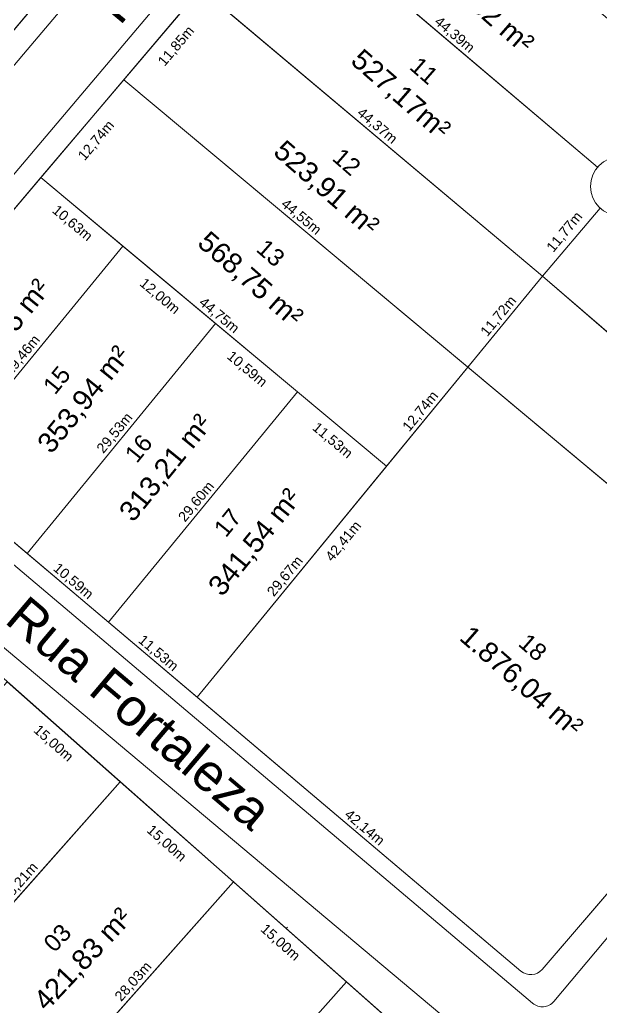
# Model space of a CAD drawing. Header units: metres. Extents: x 3808 to 8215, y 2374 to 6187.
# Drawn here: x 5328.3 to 5386, y 2960.6 to 3058.8 of the extents above; entities that cross this region are included whole.
import ezdxf

# ---------------------------------------------------------------- set-up
doc = ezdxf.new("R2010")
doc.units = ezdxf.units.M
for name, color, linetype in [('Areas Lotes', 1, 'Continuous'), ('Calçada', 8, 'Continuous'), ('COTAS', 7, 'Continuous'), ('Lote', 7, 'Continuous'), ('Nome das Ruas', 7, 'Continuous'), ('Nº Lote', 7, 'Continuous'), ('Nº. quadra', 7, 'Continuous'), ('quadras', 7, 'Continuous')]:
    doc.layers.add(name, color=color, linetype=linetype)
doc.styles.add('Arial', font='arial.ttf')
doc.dimstyles.new('Copy(2) of ISO-25', dxfattribs={"dimtxt": 1, "dimasz": 2.5, "dimexe": 1.25, "dimexo": 0.625, "dimgap": 0.2, "dimtad": 1, "dimtoh": 1, "dimlfac": 1, "dimzin": 1, "dimtxsty": 'Arial', "dimblk": 'NONE', "dimcen": 0, "dimse1": 1, "dimse2": 1, "dimsd1": 1, "dimsd2": 1, "dimclrt": 256, "dimaunit": 1, "dimadec": 3, "dimazin": 0, "dimtfac": 1, "dimtmove": 0, "dimatfit": 3, "dimldrblk": 'NONE', "dimfxl": 1, "dimtolj": 1, "dimtzin": 0, "dimarcsym": 0})

# ---------------------------------------------------------------- blocks, each defined once
blk = doc.blocks.new('*D2044')
at = {"layer": 'Defpoints', "color": 0, "linetype": 'Continuous', "transparency": 16777216}
for p in [(5327.015, 2992.987), (5338.249, 2983.048), (5336.663, 2981.255)]:
    blk.add_point(p, dxfattribs=at)
at = {"layer": 'COTAS', "linetype": 'Continuous', "lineweight": 5, "transparency": 16777216, "insert": (5331.577, 2986.824), "char_height": 1, "attachment_point": 5, "rotation": 318.5032, "style": 'Arial'}
blk.add_mtext('\\A1;15,00m', dxfattribs=at)
blk = doc.blocks.new('_None')
blk = doc.blocks.new('*D2045')
at = {"layer": 'Defpoints', "color": 0, "linetype": 'Continuous', "transparency": 16777216}
for p in [(5338.249, 2983.048), (5349.484, 2973.11), (5347.898, 2971.317)]:
    blk.add_point(p, dxfattribs=at)
at = {"layer": 'COTAS', "linetype": 'Continuous', "lineweight": 5, "transparency": 16777216, "insert": (5342.811, 2976.886), "char_height": 1, "attachment_point": 5, "rotation": 318.5032, "style": 'Arial'}
blk.add_mtext('\\A1;15,00m', dxfattribs=at)
blk = doc.blocks.new('*D2046')
at = {"layer": 'Defpoints', "color": 0, "linetype": 'Continuous', "transparency": 16777216}
for p in [(5349.541, 2973.174), (5360.718, 2963.172), (5359.17, 2961.443)]:
    blk.add_point(p, dxfattribs=at)
at = {"layer": 'COTAS', "linetype": 'Continuous', "lineweight": 5, "transparency": 16777216, "insert": (5354.116, 2967.041), "char_height": 1, "attachment_point": 5, "rotation": 318.17373, "style": 'Arial'}
blk.add_mtext('\\A1;15,00m', dxfattribs=at)
blk = doc.blocks.new('*D2047')
at = {"layer": 'Defpoints', "color": 0, "linetype": 'Continuous', "transparency": 16777216}
for p in [(5360.718, 2963.172), (5370.225, 2954.762), (5368.768, 2953.115)]:
    blk.add_point(p, dxfattribs=at)
at = {"layer": 'COTAS', "linetype": 'Continuous', "lineweight": 5, "transparency": 16777216, "insert": (5364.545, 2957.92), "char_height": 1, "attachment_point": 5, "rotation": 318.5032, "style": 'Arial'}
blk.add_mtext('\\A1;12,69m', dxfattribs=at)
blk = doc.blocks.new('*D2053')
at = {"layer": 'Defpoints', "color": 0, "linetype": 'Continuous', "transparency": 16777216}
for p in [(5338.249, 2983.048), (5338.249, 2983.048), (5319.523, 2961.944)]:
    blk.add_point(p, dxfattribs=at)
at = {"layer": 'COTAS', "linetype": 'Continuous', "lineweight": 5, "transparency": 16777216, "insert": (5328.287, 2973.028), "char_height": 1, "attachment_point": 5, "rotation": 48.4171, "style": 'Arial'}
blk.add_mtext('\\A1;28,21m', dxfattribs=at)
blk = doc.blocks.new('*D2055')
at = {"layer": 'Defpoints', "color": 0, "linetype": 'Continuous', "transparency": 16777216}
for p in [(5349.484, 2973.11), (5349.484, 2973.11), (5330.879, 2952.142)]:
    blk.add_point(p, dxfattribs=at)
at = {"layer": 'COTAS', "linetype": 'Continuous', "lineweight": 5, "transparency": 16777216, "insert": (5339.583, 2963.158), "char_height": 1, "attachment_point": 5, "rotation": 48.4171, "style": 'Arial'}
blk.add_mtext('\\A1;28,03m', dxfattribs=at)
blk = doc.blocks.new('*D2057')
at = {"layer": 'Defpoints', "color": 0, "linetype": 'Continuous', "transparency": 16777216}
for p in [(5360.718, 2963.172), (5360.718, 2963.172), (5342.234, 2942.341)]:
    blk.add_point(p, dxfattribs=at)
at = {"layer": 'COTAS', "linetype": 'Continuous', "lineweight": 5, "transparency": 16777216, "insert": (5350.877, 2953.288), "char_height": 1, "attachment_point": 5, "rotation": 48.4171, "style": 'Arial'}
blk.add_mtext('\\A1;27,85m', dxfattribs=at)
blk = doc.blocks.new('*D2061')
at = {"layer": 'Defpoints', "color": 0, "linetype": 'Continuous', "transparency": 16777216}
for p in [(5319.523, 2961.944), (5330.879, 2952.142), (5330.898, 2952.164)]:
    blk.add_point(p, dxfattribs=at)
at = {"layer": 'COTAS', "linetype": 'Continuous', "lineweight": 5, "transparency": 16777216, "insert": (5325.733, 2957.661), "char_height": 1, "attachment_point": 5, "rotation": 319.31243, "style": 'Arial'}
blk.add_mtext('\\A1;15,00m', dxfattribs=at)
blk = doc.blocks.new('*D2065')
at = {"layer": 'Defpoints', "color": 0, "linetype": 'Continuous', "transparency": 16777216}
for p in [(5319.829, 3013.497), (5328.99, 3005.745), (5328.99, 3005.745)]:
    blk.add_point(p, dxfattribs=at)
at = {"layer": 'COTAS', "linetype": 'Continuous', "lineweight": 5, "transparency": 16777216, "insert": (5324.927, 3010.233), "char_height": 1, "attachment_point": 5, "rotation": 319.76295, "style": 'Arial'}
blk.add_mtext('\\A1;12,00m', dxfattribs=at)
blk = doc.blocks.new('*D2066')
at = {"layer": 'Defpoints', "color": 0, "linetype": 'Continuous', "transparency": 16777216}
for p in [(5328.99, 3005.745), (5337.078, 2998.902), (5337.078, 2998.902)]:
    blk.add_point(p, dxfattribs=at)
at = {"layer": 'COTAS', "linetype": 'Continuous', "lineweight": 5, "transparency": 16777216, "insert": (5333.551, 3002.935), "char_height": 1, "attachment_point": 5, "rotation": 319.76295, "style": 'Arial'}
blk.add_mtext('\\A1;10,59m', dxfattribs=at)
blk = doc.blocks.new('*D2067')
at = {"layer": 'Defpoints', "color": 0, "linetype": 'Continuous', "transparency": 16777216}
for p in [(5337.078, 2998.902), (5345.877, 2991.456), (5345.877, 2991.456)]:
    blk.add_point(p, dxfattribs=at)
at = {"layer": 'COTAS', "linetype": 'Continuous', "lineweight": 5, "transparency": 16777216, "insert": (5341.995, 2995.79), "char_height": 1, "attachment_point": 5, "rotation": 319.76295, "style": 'Arial'}
blk.add_mtext('\\A1;11,53m', dxfattribs=at)
blk = doc.blocks.new('*D2068')
at = {"layer": 'Defpoints', "color": 0, "linetype": 'Continuous', "transparency": 16777216}
for p in [(5345.877, 2991.456), (5378.048, 2964.234), (5378.048, 2964.234)]:
    blk.add_point(p, dxfattribs=at)
at = {"layer": 'COTAS', "linetype": 'Continuous', "lineweight": 5, "transparency": 16777216, "insert": (5362.48, 2978.456), "char_height": 1, "attachment_point": 5, "rotation": 319.76295, "style": 'Arial'}
blk.add_mtext('\\A1;42,14m', dxfattribs=at)
blk = doc.blocks.new('*D2069')
at = {"layer": 'Defpoints', "color": 0, "linetype": 'Continuous', "transparency": 16777216}
for p in [(5406.987, 2995.659), (5406.987, 2995.659), (5380.155, 2964.402)]:
    blk.add_point(p, dxfattribs=at)
at = {"layer": 'COTAS', "linetype": 'Continuous', "lineweight": 5, "transparency": 16777216, "insert": (5392.964, 2980.552), "char_height": 1, "attachment_point": 5, "rotation": 49.35654, "style": 'Arial'}
blk.add_mtext('\\A1;41,19m', dxfattribs=at)
blk = doc.blocks.new('*D2075')
at = {"layer": 'Defpoints', "color": 0, "linetype": 'Continuous', "transparency": 16777216}
for p in [(5330.356, 3043.088), (5332.398, 3041.36), (5312.337, 3021.802)]:
    blk.add_point(p, dxfattribs=at)
at = {"layer": 'COTAS', "linetype": 'Continuous', "lineweight": 5, "transparency": 16777216, "insert": (5322.777, 3031.234), "char_height": 1, "attachment_point": 5, "rotation": 49.75135, "style": 'Arial'}
blk.add_mtext('\\A1;27,89m', dxfattribs=at)
blk = doc.blocks.new('*D2076')
at = {"layer": 'Defpoints', "color": 0, "linetype": 'Continuous', "transparency": 16777216}
for p in [(5338.587, 3052.811), (5340.628, 3051.082), (5330.356, 3043.088)]:
    blk.add_point(p, dxfattribs=at)
at = {"layer": 'COTAS', "linetype": 'Continuous', "lineweight": 5, "transparency": 16777216, "insert": (5335.902, 3046.739), "char_height": 1, "attachment_point": 5, "rotation": 49.75135, "style": 'Arial'}
blk.add_mtext('\\A1;12,74m', dxfattribs=at)
blk = doc.blocks.new('*D2077')
at = {"layer": 'Defpoints', "color": 0, "linetype": 'Continuous', "transparency": 16777216}
for p in [(5346.241, 3061.853), (5348.283, 3060.125), (5338.587, 3052.811)]:
    blk.add_point(p, dxfattribs=at)
at = {"layer": 'COTAS', "linetype": 'Continuous', "lineweight": 5, "transparency": 16777216, "insert": (5343.844, 3056.121), "char_height": 1, "attachment_point": 5, "rotation": 49.75135, "style": 'Arial'}
blk.add_mtext('\\A1;11,85m', dxfattribs=at)
blk = doc.blocks.new('*D2090')
at = {"layer": 'Defpoints', "color": 0, "linetype": 'Continuous', "transparency": 16777216}
for p in [(5338.514, 3036.272), (5338.514, 3036.272), (5319.829, 3013.497)]:
    blk.add_point(p, dxfattribs=at)
at = {"layer": 'COTAS', "linetype": 'Continuous', "lineweight": 5, "transparency": 16777216, "insert": (5328.552, 3025.393), "char_height": 1, "attachment_point": 5, "rotation": 50.63501, "style": 'Arial'}
blk.add_mtext('\\A1;29,46m', dxfattribs=at)
blk = doc.blocks.new('*D2091')
at = {"layer": 'Defpoints', "color": 0, "linetype": 'Continuous', "transparency": 16777216}
for p in [(5347.722, 3028.578), (5347.722, 3028.578), (5328.99, 3005.745)]:
    blk.add_point(p, dxfattribs=at)
at = {"layer": 'COTAS', "linetype": 'Continuous', "lineweight": 5, "transparency": 16777216, "insert": (5337.737, 3017.67), "char_height": 1, "attachment_point": 5, "rotation": 50.63501, "style": 'Arial'}
blk.add_mtext('\\A1;29,53m', dxfattribs=at)
blk = doc.blocks.new('*D2092')
at = {"layer": 'Defpoints', "color": 0, "linetype": 'Continuous', "transparency": 16777216}
for p in [(5355.852, 3021.786), (5355.852, 3021.786), (5337.078, 2998.902)]:
    blk.add_point(p, dxfattribs=at)
at = {"layer": 'COTAS', "linetype": 'Continuous', "lineweight": 5, "transparency": 16777216, "insert": (5345.846, 3010.852), "char_height": 1, "attachment_point": 5, "rotation": 50.63501, "style": 'Arial'}
blk.add_mtext('\\A1;29,60m', dxfattribs=at)
blk = doc.blocks.new('*D2093')
at = {"layer": 'Defpoints', "color": 0, "linetype": 'Continuous', "transparency": 16777216}
for p in [(5364.696, 3014.396), (5364.696, 3014.396), (5345.877, 2991.456)]:
    blk.add_point(p, dxfattribs=at)
at = {"layer": 'COTAS', "linetype": 'Continuous', "lineweight": 5, "transparency": 16777216, "insert": (5354.667, 3003.434), "char_height": 1, "attachment_point": 5, "rotation": 50.63501, "style": 'Arial'}
blk.add_mtext('\\A1;29,67m', dxfattribs=at)
blk = doc.blocks.new('*D2094')
at = {"layer": 'Defpoints', "color": 0, "linetype": 'Continuous', "transparency": 16777216}
for p in [(5372.776, 3024.244), (5372.776, 3024.244), (5364.696, 3014.396)]:
    blk.add_point(p, dxfattribs=at)
at = {"layer": 'COTAS', "linetype": 'Continuous', "lineweight": 5, "transparency": 16777216, "insert": (5368.117, 3019.828), "char_height": 1, "attachment_point": 5, "rotation": 50.63501, "style": 'Arial'}
blk.add_mtext('\\A1;12,74m', dxfattribs=at)
blk = doc.blocks.new('*D2095')
at = {"layer": 'Defpoints', "color": 0, "linetype": 'Continuous', "transparency": 16777216}
for p in [(5380.209, 3033.306), (5380.209, 3033.306), (5372.776, 3024.244)]:
    blk.add_point(p, dxfattribs=at)
at = {"layer": 'COTAS', "linetype": 'Continuous', "lineweight": 5, "transparency": 16777216, "insert": (5375.873, 3029.283), "char_height": 1, "attachment_point": 5, "rotation": 50.63501, "style": 'Arial'}
blk.add_mtext('\\A1;11,72m', dxfattribs=at)
blk = doc.blocks.new('*D2096')
at = {"layer": 'Defpoints', "color": 0, "linetype": 'Continuous', "transparency": 16777216}
for p in [(5386.781, 3041.692), (5386.936, 3041.565), (5379.314, 3032.59)]:
    blk.add_point(p, dxfattribs=at)
at = {"layer": 'COTAS', "linetype": 'Continuous', "lineweight": 5, "transparency": 16777216, "insert": (5382.429, 3037.649), "char_height": 1, "attachment_point": 5, "rotation": 50.63501, "style": 'Arial'}
blk.add_mtext('\\A1;11,77m', dxfattribs=at)
blk = doc.blocks.new('*D2100')
at = {"layer": 'Defpoints', "color": 0, "linetype": 'Continuous', "transparency": 16777216}
for p in [(5330.356, 3043.088), (5338.514, 3036.272), (5337.024, 3034.49)]:
    blk.add_point(p, dxfattribs=at)
at = {"layer": 'COTAS', "linetype": 'Continuous', "lineweight": 5, "transparency": 16777216, "insert": (5333.459, 3038.512), "char_height": 1, "attachment_point": 5, "rotation": 320.12011, "style": 'Arial'}
blk.add_mtext('\\A1;10,63m', dxfattribs=at)
blk = doc.blocks.new('*D2101')
at = {"layer": 'Defpoints', "color": 0, "linetype": 'Continuous', "transparency": 16777216}
for p in [(5338.514, 3036.272), (5347.722, 3028.578), (5346.233, 3026.795)]:
    blk.add_point(p, dxfattribs=at)
at = {"layer": 'COTAS', "linetype": 'Continuous', "lineweight": 5, "transparency": 16777216, "insert": (5342.142, 3031.257), "char_height": 1, "attachment_point": 5, "rotation": 320.12011, "style": 'Arial'}
blk.add_mtext('\\A1;12,00m', dxfattribs=at)
blk = doc.blocks.new('*D2102')
at = {"layer": 'Defpoints', "color": 0, "linetype": 'Continuous', "transparency": 16777216}
for p in [(5347.722, 3028.578), (5355.852, 3021.786), (5354.362, 3020.003)]:
    blk.add_point(p, dxfattribs=at)
at = {"layer": 'COTAS', "linetype": 'Continuous', "lineweight": 5, "transparency": 16777216, "insert": (5350.811, 3024.014), "char_height": 1, "attachment_point": 5, "rotation": 320.12011, "style": 'Arial'}
blk.add_mtext('\\A1;10,59m', dxfattribs=at)
blk = doc.blocks.new('*D2103')
at = {"layer": 'Defpoints', "color": 0, "linetype": 'Continuous', "transparency": 16777216}
for p in [(5355.852, 3021.786), (5364.696, 3014.396), (5363.206, 3012.613)]:
    blk.add_point(p, dxfattribs=at)
at = {"layer": 'COTAS', "linetype": 'Continuous', "lineweight": 5, "transparency": 16777216, "insert": (5359.298, 3016.923), "char_height": 1, "attachment_point": 5, "rotation": 320.12011, "style": 'Arial'}
blk.add_mtext('\\A1;11,53m', dxfattribs=at)
blk = doc.blocks.new('*D2104')
at = {"layer": 'Defpoints', "color": 0, "linetype": 'Continuous', "transparency": 16777216}
for p in [(5330.356, 3043.088), (5364.696, 3014.396), (5364.696, 3014.396)]:
    blk.add_point(p, dxfattribs=at)
at = {"layer": 'COTAS', "linetype": 'Continuous', "lineweight": 5, "transparency": 16777216, "insert": (5348.038, 3029.355), "char_height": 1, "attachment_point": 5, "rotation": 320.12011, "style": 'Arial'}
blk.add_mtext('\\A1;44,75m', dxfattribs=at)
blk = doc.blocks.new('*D2105')
at = {"layer": 'Defpoints', "color": 0, "linetype": 'Continuous', "transparency": 16777216}
for p in [(5338.587, 3052.811), (5372.776, 3024.244), (5372.776, 3024.244)]:
    blk.add_point(p, dxfattribs=at)
at = {"layer": 'COTAS', "linetype": 'Continuous', "lineweight": 5, "transparency": 16777216, "insert": (5356.193, 3039.141), "char_height": 1, "attachment_point": 5, "rotation": 320.12011, "style": 'Arial'}
blk.add_mtext('\\A1;44,55m', dxfattribs=at)
blk = doc.blocks.new('*D2106')
at = {"layer": 'Defpoints', "color": 0, "linetype": 'Continuous', "transparency": 16777216}
for p in [(5372.776, 3024.244), (5406.987, 2995.659), (5406.987, 2995.659)]:
    blk.add_point(p, dxfattribs=at)
at = {"layer": 'COTAS', "linetype": 'Continuous', "lineweight": 5, "transparency": 16777216, "insert": (5390.395, 3010.567), "char_height": 1, "attachment_point": 5, "rotation": 320.12011, "style": 'Arial'}
blk.add_mtext('\\A1;44,58m', dxfattribs=at)
blk = doc.blocks.new('*D2107')
at = {"layer": 'Defpoints', "color": 0, "linetype": 'Continuous', "transparency": 16777216}
for p in [(5372.776, 3024.244), (5374.533, 3022.803), (5345.877, 2991.456)]:
    blk.add_point(p, dxfattribs=at)
at = {"layer": 'COTAS', "linetype": 'Continuous', "lineweight": 5, "transparency": 16777216, "insert": (5360.464, 3006.917), "char_height": 1, "attachment_point": 5, "rotation": 50.63501, "style": 'Arial'}
blk.add_mtext('\\A1;42,41m', dxfattribs=at)
blk = doc.blocks.new('*D2108')
at = {"layer": 'Defpoints', "color": 0, "linetype": 'Continuous', "transparency": 16777216}
for p in [(5346.241, 3061.853), (5380.209, 3033.306), (5380.209, 3033.306)]:
    blk.add_point(p, dxfattribs=at)
at = {"layer": 'COTAS', "linetype": 'Continuous', "lineweight": 5, "transparency": 16777216, "insert": (5363.741, 3048.192), "char_height": 1, "attachment_point": 5, "rotation": 319.9556, "style": 'Arial'}
blk.add_mtext('\\A1;44,37m', dxfattribs=at)
blk = doc.blocks.new('*D2109')
at = {"layer": 'Defpoints', "color": 0, "linetype": 'Continuous', "transparency": 16777216}
for p in [(5380.209, 3033.306), (5414.129, 3003.979), (5414.129, 3003.979)]:
    blk.add_point(p, dxfattribs=at)
at = {"layer": 'COTAS', "linetype": 'Continuous', "lineweight": 5, "transparency": 16777216, "insert": (5397.693, 3019.248), "char_height": 1, "attachment_point": 5, "rotation": 319.15427, "style": 'Arial'}
blk.add_mtext('\\A1;44,84m', dxfattribs=at)
blk = doc.blocks.new('*D2110')
at = {"layer": 'Defpoints', "color": 0, "linetype": 'Continuous', "transparency": 16777216}
for p in [(5353.983, 3070.999), (5387.831, 3042.281), (5387.831, 3042.281)]:
    blk.add_point(p, dxfattribs=at)
at = {"layer": 'COTAS', "linetype": 'Continuous', "lineweight": 5, "transparency": 16777216, "insert": (5371.425, 3057.251), "char_height": 1, "attachment_point": 5, "rotation": 319.68693, "style": 'Arial'}
blk.add_mtext('\\A1;44,39m', dxfattribs=at)
blk = doc.blocks.new('*D2112')
at = {"layer": 'Defpoints', "color": 0, "linetype": 'Continuous', "transparency": 16777216}
for p in [(5361.678, 3080.088), (5395.542, 3051.361), (5395.542, 3051.361)]:
    blk.add_point(p, dxfattribs=at)
at = {"layer": 'COTAS', "linetype": 'Continuous', "lineweight": 5, "transparency": 16777216, "insert": (5379.128, 3066.335), "char_height": 1, "attachment_point": 5, "rotation": 319.6924, "style": 'Arial'}
blk.add_mtext('\\A1;44,41m', dxfattribs=at)
blk = doc.blocks.new('*D2114')
at = {"layer": 'Defpoints', "color": 0, "linetype": 'Continuous', "transparency": 16777216}
for p in [(5369.372, 3089.177), (5403.253, 3060.442), (5401.702, 3058.613)]:
    blk.add_point(p, dxfattribs=at)
at = {"layer": 'COTAS', "linetype": 'Continuous', "lineweight": 5, "transparency": 16777216, "insert": (5385.28, 3073.592), "char_height": 1, "attachment_point": 5, "rotation": 319.69787, "style": 'Arial'}
blk.add_mtext('\\A1;44,43m', dxfattribs=at)
blk = doc.blocks.new('*D2219')
at = {"layer": 'Defpoints', "color": 0, "linetype": 'Continuous', "transparency": 16777216}
for p in [(5329.501, 3059.919), (5329.501, 3059.919), (5321.819, 3050.821)]:
    blk.add_point(p, dxfattribs=at)
at = {"layer": 'COTAS', "linetype": 'Continuous', "lineweight": 5, "transparency": 16777216, "insert": (5325.048, 3055.887), "char_height": 1, "attachment_point": 5, "rotation": 49.82504, "style": 'Arial'}
blk.add_mtext('\\A1;11,91m', dxfattribs=at)

msp = doc.modelspace()

# ---------------------------------------------------------------- linework, layer by layer
at = {"layer": 'Calçada', "linetype": 'Continuous', "lineweight": 5}
msp.add_line((5374.915, 2955.9), (5310.477, 3009.951), dxfattribs=at)
at = {"layer": 'Calçada', "linetype": 'Continuous', "lineweight": 5, "flags": 128}
for points in [[(5381.646, 3120.38, -0.424593), (5381.851, 3118.231), (5375.105, 3110.355), (5308.461, 3031.525), (5304.244, 3026.506, -0.4171), (5302.119, 3026.331), (5298.527, 3029.41), (5254.492, 3065.613, -0.41826), (5254.299, 3067.74), (5259.12, 3073.442), (5327.198, 3153.404), (5332.489, 3159.946, -0.434584), (5334.677, 3160.102), (5338.643, 3156.414), (5376.914, 3124.152), (5381.646, 3120.38)], [(5379.21, 2961.032, 0.415336), (5381.328, 2961.214), (5386.335, 2967.186), (5454.215, 3047.752), (5459.599, 3054.396, 0.408641), (5459.4, 3056.488), (5455.604, 3059.686), (5394.088, 3110.462), (5389.471, 3114.143, 0.403909), (5387.397, 3113.945), (5380.436, 3105.819), (5313.813, 3027.015), (5309.54, 3021.928, 0.411333), (5309.713, 3019.824), (5315.004, 3015.29), (5379.21, 2961.032)]]:
    msp.add_lwpolyline(points, format="xyb", dxfattribs=at)
at = {"layer": 'Lote', "linetype": 'Continuous', "lineweight": 5}
for p, q in [((5353.983, 3070.999), (5385.668, 3044.115)), ((5380.209, 3033.306), (5346.241, 3061.853)), ((5406.987, 2995.659), (5338.587, 3052.811)), ((5364.696, 3014.396), (5330.356, 3043.088)), ((5380.209, 3033.306), (5385.93, 3040.042)), ((5319.829, 3013.497), (5338.514, 3036.272)), ((5345.877, 2991.456), (5380.209, 3033.306)), ((5414.129, 3003.979), (5380.209, 3033.306)), ((5328.99, 3005.745), (5347.722, 3028.578)), ((5337.078, 2998.902), (5355.852, 3021.786)), ((5321.473, 2964.141), (5338.249, 2983.048)), ((5312.472, 2931.397), (5349.484, 2973.11)), ((5349.484, 2973.11), (5349.541, 2973.174)), ((5323.846, 2921.618), (5360.718, 2963.172))]:
    msp.add_line(p, q, dxfattribs=at)
at = {"layer": 'Lote', "color": 1, "linetype": 'Continuous', "lineweight": 5}
msp.add_line((5354.726, 2968.472), (5354.849, 2968.611), dxfattribs=at)
at = {"layer": 'Lote', "linetype": 'Continuous', "lineweight": 5, "flags": 128}
for points in [[(5389.731, 3044.518), (5395.542, 3051.361), (5361.678, 3080.088), (5353.983, 3070.999), (5385.668, 3044.115)], [(5385.668, 3044.115), (5353.983, 3070.999), (5346.241, 3061.853), (5380.209, 3033.306), (5385.93, 3040.042)], [(5385.93, 3040.042), (5380.209, 3033.306), (5414.129, 3003.979), (5422.07, 3013.23), (5390.148, 3040.315)], [(5321.473, 2964.141), (5338.249, 2983.048), (5327.015, 2992.987), (5308.065, 2971.795), (5317.373, 2963.793)], [(5321.824, 2959.958), (5330.879, 2952.142), (5349.484, 2973.11), (5338.249, 2983.048), (5321.473, 2964.141)]]:
    msp.add_lwpolyline(points, dxfattribs=at)
for points in [[(5306.781, 3079.14), (5299.169, 3069.932), (5321.819, 3050.821), (5329.501, 3059.919)], [(5346.241, 3061.853), (5338.587, 3052.811), (5372.776, 3024.244), (5380.209, 3033.306)], [(5338.587, 3052.811), (5330.356, 3043.088), (5364.696, 3014.396), (5372.776, 3024.244)], [(5319.829, 3013.497), (5328.99, 3005.745), (5347.722, 3028.578), (5338.514, 3036.272)], [(5406.987, 2995.659), (5414.129, 3003.979), (5380.209, 3033.306), (5372.776, 3024.244)], [(5328.99, 3005.745), (5337.078, 2998.902), (5355.852, 3021.786), (5347.722, 3028.578)], [(5337.078, 2998.902), (5345.877, 2991.456), (5364.696, 3014.396), (5355.852, 3021.786)], [(5330.879, 2952.142), (5342.234, 2942.341), (5360.718, 2963.172), (5349.484, 2973.11)]]:
    msp.add_lwpolyline(points, close=True, dxfattribs=at)
for points in [[(5312.337, 3021.802, 0.414273), (5312.513, 3019.688), (5319.829, 3013.497), (5338.514, 3036.272), (5330.356, 3043.088)], [(5345.877, 2991.456), (5378.048, 2964.234, 0.412137), (5380.155, 2964.402), (5406.987, 2995.659), (5372.776, 3024.244)], [(5342.234, 2942.341), (5353.214, 2932.865), (5370.365, 2952.656, 0.411228), (5370.225, 2954.762), (5360.718, 2963.172)]]:
    msp.add_lwpolyline(points, format="xyb", close=True, dxfattribs=at)
at = {"layer": 'Nº. quadra', "lineweight": 5}
for start, end in [(0, 180), (180, 0)]:
    msp.add_arc((5387.908, 3042.214), 2.937, start, end, dxfattribs=at)
at = {"layer": 'quadras', "linetype": 'Continuous', "lineweight": 5}
for p, q in [((5304.011, 3029.729), (5377.699, 3117.004)), ((5387.276, 3110.327), (5312.337, 3021.802)), ((5380.155, 2964.402), (5456.3, 3053.105)), ((5312.513, 3019.688), (5378.048, 2964.234)), ((5305.943, 3011.627), (5370.225, 2954.762))]:
    msp.add_line(p, q, dxfattribs=at)
msp.add_arc((5379.017, 2965.379), 1.5, 229.76295, 319.35654, dxfattribs=at)

# ---------------------------------------------------------------- texts
at = {"layer": 'Areas Lotes', "color": 1, "lineweight": 5, "style": 'Arial'}
for s, height, rotation, p in [('528,82 m²', 2.0071, 318.90341, (5368.72, 3063.611)), ('527,17m²', 2.0071, 318.90341, (5361.017, 3054.526)), ('523,91 m²', 2.0071, 318.90341, (5353.335, 3045.466)), ('568,75 m²', 2.0071, 318.90341, (5345.791, 3036.414)), ('318,95 m²', 2.0071, 50.94257, (5323.45, 3022.169)), ('353,94 m²', 2.0071, 50.94257, (5331.393, 3015.532)), ('313,21 m²', 2.0071, 50.94257, (5339.522, 3008.74)), ('341,54 m²', 2.0071, 50.94257, (5348.367, 3001.35)), ('1.876,04 m²', 2.00712, 318.90341, (5371.823, 2997.222)), ('421,83 m²', 2.0071, 46.77434, (5330.915, 2960.16))]:
    msp.add_text(s, height=height, rotation=rotation, dxfattribs=at).set_placement(p)
at = {"layer": 'Nome das Ruas', "lineweight": 5, "style": 'Arial'}
for s, rotation, p in [('Rua Brasília', 50.27315, (5338.217, 3058.112, 190.804)), ('Rua Fortaleza', 319.74403, (5326.632, 2998.934, 190.804))]:
    msp.add_text(s, height=3.68425, rotation=rotation, dxfattribs=at).set_placement(p)
at = {"layer": 'Nº Lote', "lineweight": 5, "style": 'Arial'}
for s, rotation, p in [('11', 318.90341, (5366.875, 3053.947, 1.156)), ('12', 318.90341, (5359.193, 3044.887, 1.156)), ('13', 318.90341, (5351.649, 3035.835, 1.156)), ('15', 50.94257, (5331.763, 3021.407, 1.156)), ('16', 50.94257, (5339.893, 3014.615, 1.156)), ('17', 50.94257, (5348.737, 3007.225, 1.156)), ('18', 318.90341, (5377.681, 2996.643, 1.156)), ('03', 46.77434, (5331.712, 2965.992, 1.156))]:
    msp.add_text(s, height=1.706, rotation=rotation, dxfattribs=at).set_placement(p)

# ---------------------------------------------------------------- dimensions: what is measured, and where the dimension line sits
at = {"layer": 'COTAS', "linetype": 'Continuous', "lineweight": 5}
for p1, p2, distance, picture, middle in [((5369.372, 3089.177), (5403.253, 3060.442), -2.398, '*D2114', (5385.28, 3073.592)), ((5361.678, 3080.088), (5395.542, 3051.361), 0, '*D2112', (5379.128, 3066.335)), ((5353.983, 3070.999), (5387.831, 3042.281), 0, '*D2110', (5371.425, 3057.251)), ((5346.241, 3061.853), (5380.209, 3033.306), 0, '*D2108', (5363.741, 3048.192)), ((5338.587, 3052.811), (5372.776, 3024.244), 0, '*D2105', (5356.193, 3039.141)), ((5312.337, 3021.802), (5330.356, 3043.088), -2.675, '*D2075', (5322.777, 3031.234)), ((5330.356, 3043.088), (5338.514, 3036.272), -2.323, '*D2100', (5333.459, 3038.512)), ((5330.356, 3043.088), (5364.696, 3014.396), 0, '*D2104', (5348.038, 3029.355)), ((5319.829, 3013.497), (5338.514, 3036.272), 0, '*D2090', (5328.552, 3025.393)), ((5380.209, 3033.306), (5414.129, 3003.979), 0, '*D2109', (5397.693, 3019.248)), ((5328.99, 3005.745), (5347.722, 3028.578), 0, '*D2091', (5337.737, 3017.67)), ((5345.877, 2991.456), (5372.776, 3024.244), -2.273, '*D2107', (5360.464, 3006.917)), ((5372.776, 3024.244), (5406.987, 2995.659), 0, '*D2106', (5390.395, 3010.567)), ((5337.078, 2998.902), (5355.852, 3021.786), 0, '*D2092', (5345.846, 3010.852)), ((5345.877, 2991.456), (5364.696, 3014.396), 0, '*D2093', (5354.667, 3003.434)), ((5337.078, 2998.902), (5345.877, 2991.456), 0, '*D2067', (5341.995, 2995.79)), ((5380.155, 2964.402), (5406.987, 2995.659), 0, '*D2069', (5392.964, 2980.552)), ((5319.523, 2961.944), (5338.249, 2983.048), 0, '*D2053', (5328.287, 2973.028)), ((5330.879, 2952.142), (5349.484, 2973.11), 0, '*D2055', (5339.583, 2963.158)), ((5349.541, 2973.174), (5360.718, 2963.172), -2.32, '*D2046', (5354.116, 2967.041)), ((5342.234, 2942.341), (5360.718, 2963.172), 0, '*D2057', (5350.877, 2953.288)), ((5360.718, 2963.172), (5370.225, 2954.762), -2.199, '*D2047', (5364.545, 2957.92))]:
    dim = msp.add_aligned_dim(p1=p1, p2=p2, distance=distance, dimstyle='Copy(2) of ISO-25', override={"dimpost": 'm'}, dxfattribs=at)
    dim.commit()
    dim.dimension.update_dxf_attribs({"geometry": picture, "text_midpoint": middle})
for base, p1, p2, angle, picture, middle in [((5348.283, 3060.125), (5338.587, 3052.811), (5346.241, 3061.853), 229.75135, '*D2077', (5343.844, 3056.121)), ((5329.501, 3059.919), (5321.819, 3050.821), (5329.501, 3059.919), 229.82504, '*D2219', (5325.048, 3055.887)), ((5340.628, 3051.082), (5330.356, 3043.088), (5338.587, 3052.811), 229.75135, '*D2076', (5335.902, 3046.739)), ((5386.781, 3041.692), (5379.314, 3032.59), (5386.936, 3041.565), 230.63501, '*D2096', (5382.429, 3037.649)), ((5346.233, 3026.795), (5338.514, 3036.272), (5347.722, 3028.578), 140.12011, '*D2101', (5342.142, 3031.257)), ((5380.209, 3033.306), (5372.776, 3024.244), (5380.209, 3033.306), 230.63501, '*D2095', (5375.873, 3029.283)), ((5354.362, 3020.003), (5347.722, 3028.578), (5355.852, 3021.786), 140.12011, '*D2102', (5350.811, 3024.014)), ((5372.776, 3024.244), (5364.696, 3014.396), (5372.776, 3024.244), 230.63501, '*D2094', (5368.117, 3019.828)), ((5363.206, 3012.613), (5355.852, 3021.786), (5364.696, 3014.396), 140.12011, '*D2103', (5359.298, 3016.923)), ((5328.99, 3005.745), (5319.829, 3013.497), (5328.99, 3005.745), 139.76295, '*D2065', (5324.927, 3010.233)), ((5337.078, 2998.902), (5328.99, 3005.745), (5337.078, 2998.902), 139.76295, '*D2066', (5333.551, 3002.935)), ((5336.663, 2981.255), (5327.015, 2992.987), (5338.249, 2983.048), 138.5032, '*D2044', (5331.577, 2986.824)), ((5378.048, 2964.234), (5345.877, 2991.456), (5378.048, 2964.234), 139.76295, '*D2068', (5362.48, 2978.456)), ((5347.898, 2971.317), (5338.249, 2983.048), (5349.484, 2973.11), 138.5032, '*D2045', (5342.811, 2976.886)), ((5330.898, 2952.164), (5319.523, 2961.944), (5330.879, 2952.142), 139.31243, '*D2061', (5325.733, 2957.661))]:
    dim = msp.add_linear_dim(base=base, p1=p1, p2=p2, angle=angle, dimstyle='Copy(2) of ISO-25', override={"dimpost": 'm', "dimtmove": 1}, dxfattribs=at)
    dim.commit()
    dim.dimension.update_dxf_attribs({"geometry": picture, "text_midpoint": middle})

doc.saveas('drawing.dxf')
